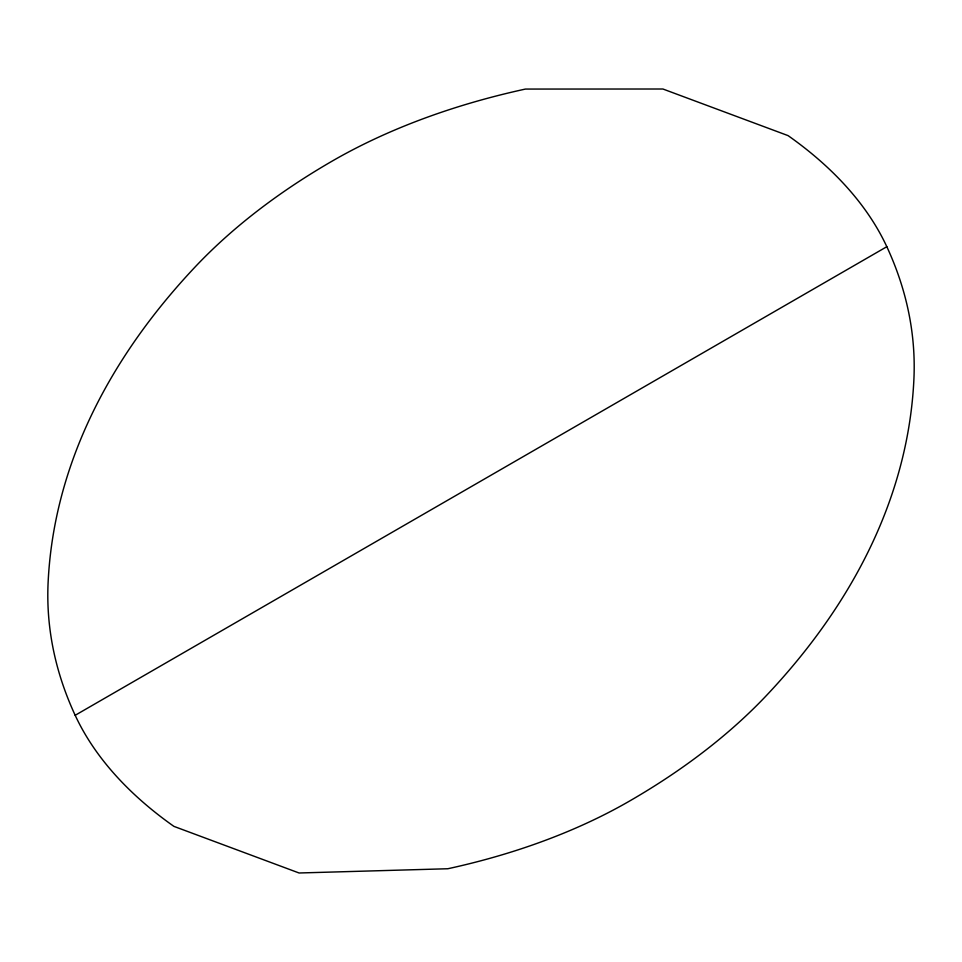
<?xml version="1.0" encoding="UTF-8"?>
<svg xmlns="http://www.w3.org/2000/svg" width="962" height="962" viewBox="0 0 962 962"><rect width="100%" height="100%" fill="white"/><g stroke="black" fill="none" stroke-linecap="round" stroke-linejoin="round"><path stroke-width="1.44" d="M75.18 715.295L886.82 246.705A512.866 296.104 0 0 0 788.07 135.618L662.926 89.009L525.42 89.069A544.576 314.406 0 0 0 332.455 160.943A803.234 463.744 0 0 0 194.192 267.941A1213.467 700.589 0 0 0 48.1 582.731A803.234 463.744 0 0 0 75.18 715.295A512.866 296.104 0 0 0 173.93 826.382L299.074 872.991L447.823 868.746A512.866 296.104 0 0 0 629.545 801.057A803.234 463.744 0 0 0 767.808 694.059A1213.467 700.589 0 0 0 913.9 379.268A803.234 463.744 0 0 0 886.82 246.705"/></g></svg>
